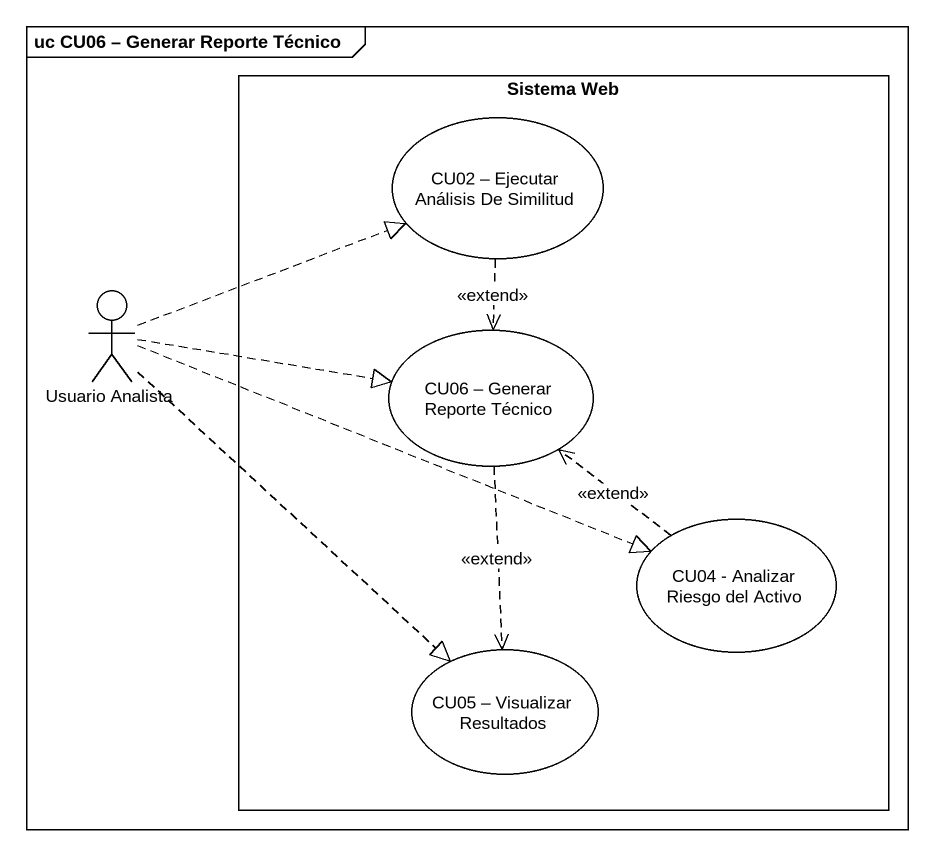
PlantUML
@startuml
mainframe uc CU06 – Generar Reporte Técnico
rectangle "Sistema Web" as Sistema_Web {
  usecase "CU02 – Ejecutar Análisis De Similitud" as CU02_Ejecutar_Análisis_De
  usecase "CU06 – Generar Reporte Técnico" as CU06_Generar_Reporte_Técnico
  usecase "CU04 - Analizar Riesgo del Activo" as CU04_Analizar_Riesgo_del
  usecase "CU05 – Visualizar Resultados" as CU05_Visualizar_Resultados
}
actor "Usuario Analista" as Usuario_Analista
CU02_Ejecutar_Análisis_De ..> CU06_Generar_Reporte_Técnico : <<extend>>
Usuario_Analista .right.|> CU02_Ejecutar_Análisis_De
Usuario_Analista .right.|> CU06_Generar_Reporte_Técnico
Usuario_Analista .right.|> CU04_Analizar_Riesgo_del
Usuario_Analista ..|> CU05_Visualizar_Resultados
CU06_Generar_Reporte_Técnico ..> CU05_Visualizar_Resultados : <<extend>>
CU04_Analizar_Riesgo_del .up.> CU06_Generar_Reporte_Técnico : <<extend>>
@enduml
